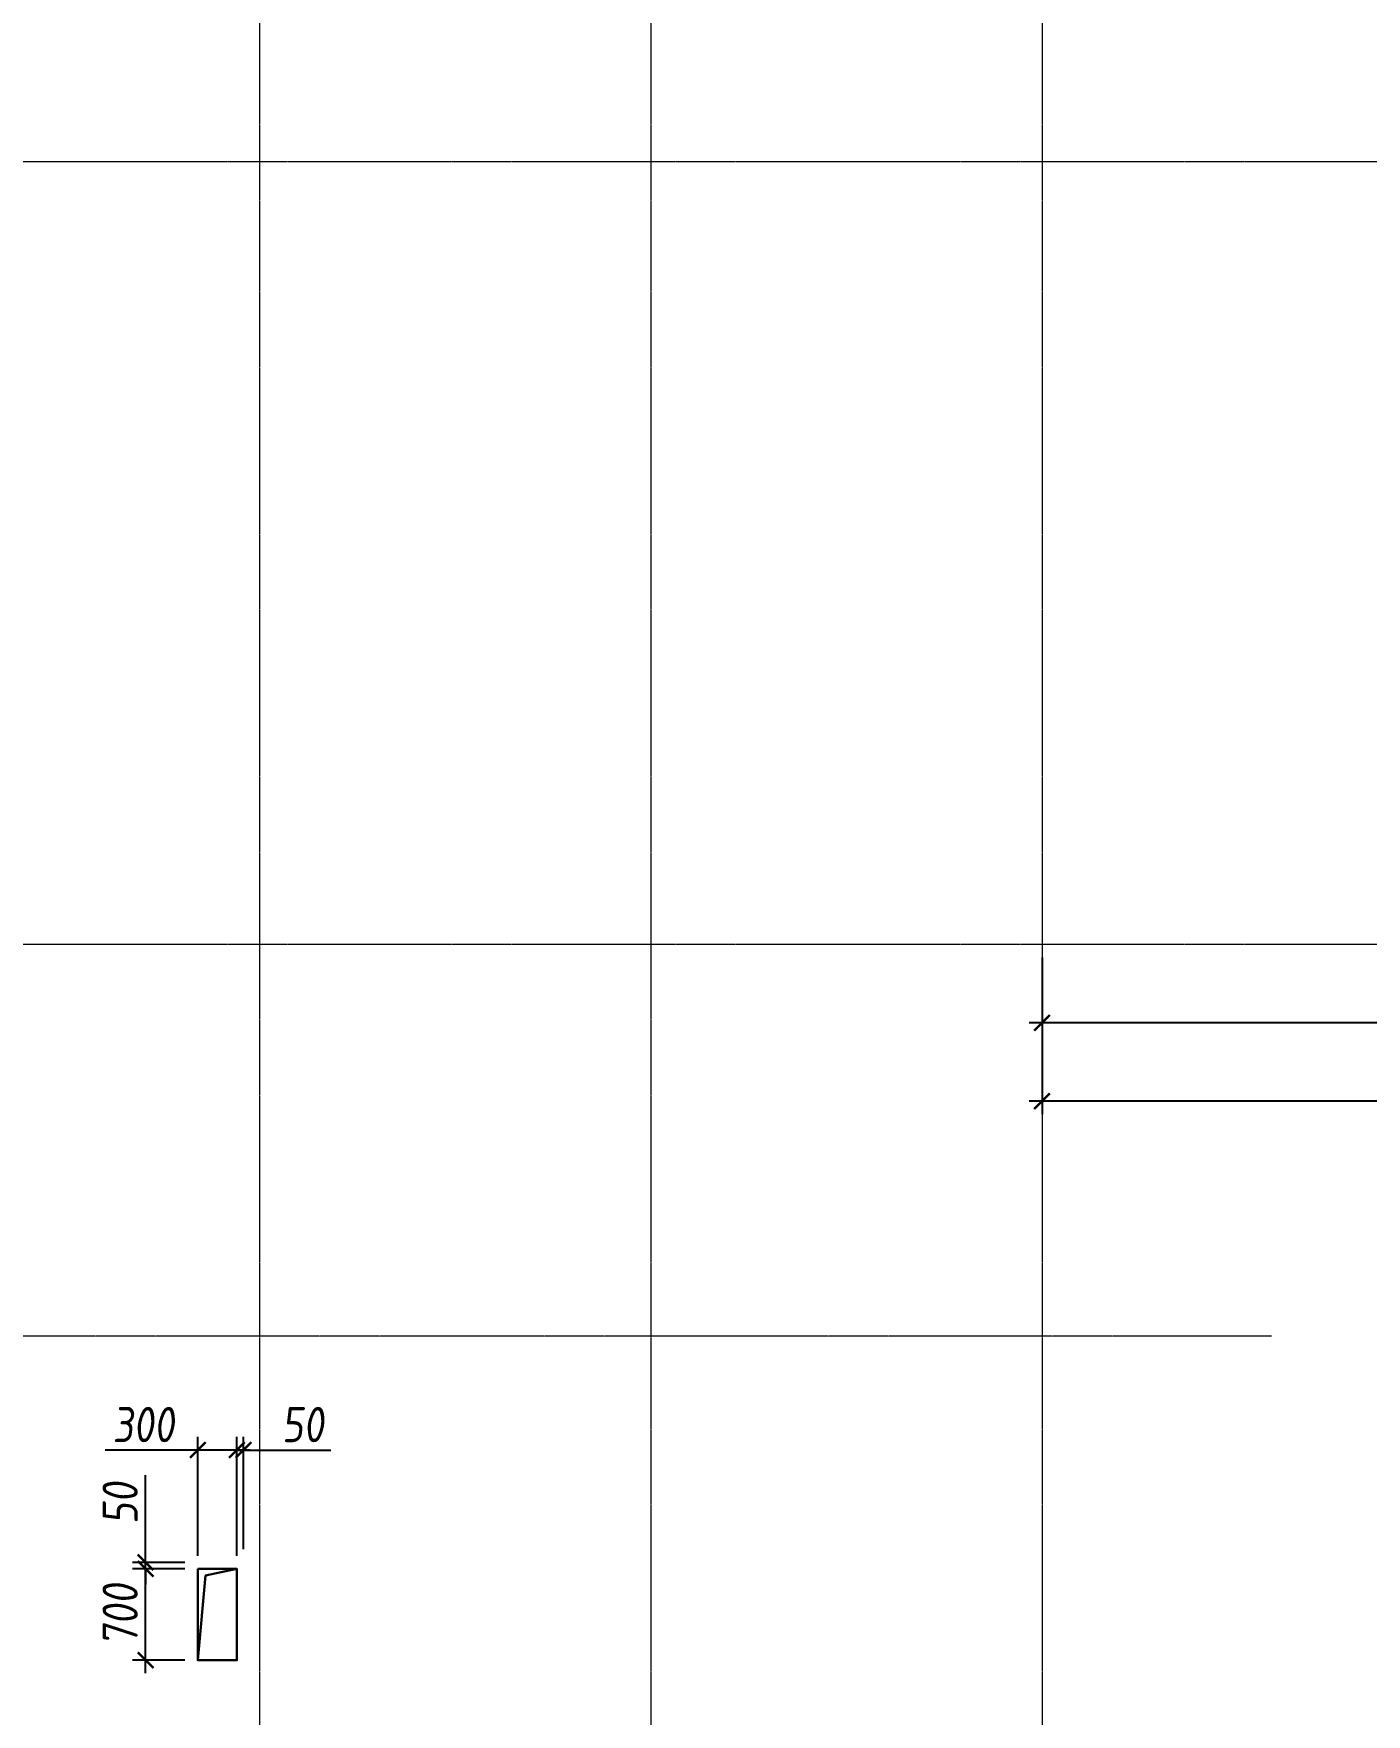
# Model space of a CAD drawing. Header units: millimetres. Extents: x -233751 to 529254, y -907864 to 285890.
# Drawn here: x 73912 to 84130, y -99299 to -86417 of the extents above; entities that cross this region are included whole.
import ezdxf

# ---------------------------------------------------------------- set-up
doc = ezdxf.new("R2010")
doc.units = ezdxf.units.MM
doc.linetypes.add('осевая', pattern=[2, 1.25, -0.25, 0.25, -0.25])
doc.layers.get('0').update_dxf_attribs({"lineweight": 30})
doc.layers.get('Defpoints').update_dxf_attribs({"lineweight": 0})
for name, color, linetype, lineweight in [('КР_Новые отверстия', 5, 'Continuous', 30), ('КР_Оси', 7, 'Continuous', 5), ('КР_Размеры отверстия', 7, 'Continuous', 5)]:
    doc.layers.add(name, color=color, linetype=linetype, lineweight=lineweight)
doc.styles.add('ISOCPEUR', font='isocpeur.ttf', dxfattribs={"width": 0.85, "oblique": 7})
doc.dimstyles.new('R_100', dxfattribs={"dimtxt": 270, "dimasz": 120, "dimexe": 100, "dimexo": 100, "dimgap": 60, "dimtad": 1, "dimdec": 0, "dimrnd": 5, "dimzin": 0, "dimdsep": 46, "dimtxsty": 'ISOCPEUR', "dimblk": 'ARCHTICK', "dimcen": 0, "dimdle": 100, "dimclrd": 256, "dimclre": 256, "dimclrt": 256, "dimadec": 0, "dimazin": 0, "dimtfac": 2, "dimtdec": 0, "dimtmove": 0, "dimatfit": 3, "dimfxl": 1, "dimtvp": 3, "dimtfill": 1, "dimtolj": 1, "dimtzin": 0, "dimarcsym": 0})

# ---------------------------------------------------------------- blocks, each defined once
blk = doc.blocks.new('*U2114')
at = {"color": 0, "linetype": 'ByBlock', "lineweight": -2, "ltscale": 10}
blk.add_line((0, 0), (-35117, 0), dxfattribs=at)
blk = doc.blocks.new('*U2115')
at = {"color": 0, "linetype": 'ByBlock', "lineweight": -2, "ltscale": 10}
blk.add_line((0, 0), (-71487, 0), dxfattribs=at)
blk = doc.blocks.new('*U2116')
at = {"color": 0, "linetype": 'ByBlock', "lineweight": -2, "ltscale": 10}
blk.add_line((0, 0), (-71487, 0), dxfattribs=at)
blk = doc.blocks.new('*U2130')
at = {"color": 0, "linetype": 'ByBlock', "lineweight": -2, "ltscale": 10}
blk.add_line((0, 0), (0, -53278), dxfattribs=at)
blk = doc.blocks.new('*U2131')
at = {"color": 0, "linetype": 'ByBlock', "lineweight": -2, "ltscale": 10}
blk.add_line((0, 0), (0, -53278), dxfattribs=at)
blk = doc.blocks.new('*U2132')
at = {"color": 0, "linetype": 'ByBlock', "lineweight": -2, "ltscale": 10}
blk.add_line((0, 0), (0, -53278), dxfattribs=at)
blk = doc.blocks.new('_ArchTick')
at = {"color": 0, "linetype": 'ByBlock', "const_width": 0.15}
blk.add_lwpolyline([(-0.5, -0.5), (0.5, 0.5)], dxfattribs=at)
blk = doc.blocks.new('*D807')
at = {"layer": 'Defpoints', "color": 0, "transparency": 16777216}
for p in [(81644, -93399), (87644, -93399), (81644, -93999)]:
    blk.add_point(p, dxfattribs=at)
at = {"layer": 'КР_Оси', "lineweight": -2, "transparency": 16777216}
for p, q in [((81644, -93499), (81644, -94099)), ((87644, -93499), (87644, -94099)), ((87744, -93999), (81544, -93999))]:
    blk.add_line(p, q, dxfattribs=at)
at = {"layer": 'КР_Оси', "lineweight": -2, "transparency": 16777216, "xscale": 120, "yscale": 120, "zscale": 120, "rotation": 180}
blk.add_blockref('_ArchTick', (81644, -93999), dxfattribs=at)
at = {"layer": 'КР_Оси', "lineweight": -2, "transparency": 16777216, "xscale": 120, "yscale": 120, "zscale": 120}
blk.add_blockref('_ArchTick', (87644, -93999), dxfattribs=at)
at = {"layer": 'КР_Оси', "transparency": 16777216, "insert": (84644, -93804), "char_height": 270, "attachment_point": 5, "style": 'ISOCPEUR', "bg_fill": 3, "box_fill_scale": 1.1, "bg_fill_color": 256, "bg_fill_true_color": 13158600, "bg_fill_transparency": 0}
blk.add_mtext('\\A1;6000', dxfattribs=at)
blk = doc.blocks.new('*D809')
at = {"layer": 'Defpoints', "color": 0, "transparency": 16777216}
for p in [(81644, -93999), (115154, -93999), (81644, -94599)]:
    blk.add_point(p, dxfattribs=at)
at = {"layer": 'КР_Оси', "lineweight": -2, "transparency": 16777216}
for p, q in [((81644, -94099), (81644, -94699)), ((115154, -94099), (115154, -94699)), ((115254, -94599), (81544, -94599))]:
    blk.add_line(p, q, dxfattribs=at)
at = {"layer": 'КР_Оси', "lineweight": -2, "transparency": 16777216, "xscale": 120, "yscale": 120, "zscale": 120, "rotation": 180}
blk.add_blockref('_ArchTick', (81644, -94599), dxfattribs=at)
at = {"layer": 'КР_Оси', "lineweight": -2, "transparency": 16777216, "xscale": 120, "yscale": 120, "zscale": 120}
blk.add_blockref('_ArchTick', (115154, -94599), dxfattribs=at)
at = {"layer": 'КР_Оси', "transparency": 16777216, "insert": (98399, -94404), "char_height": 270, "attachment_point": 5, "style": 'ISOCPEUR', "bg_fill": 3, "box_fill_scale": 1.1, "bg_fill_color": 256, "bg_fill_true_color": 13158600, "bg_fill_transparency": 0}
blk.add_mtext('\\A1;33510', dxfattribs=at)
blk = doc.blocks.new('*D1133')
at = {"layer": 'Defpoints', "color": 0, "transparency": 16777216}
for p in [(74770, -98184), (75170, -98184), (75170, -98884)]:
    blk.add_point(p, dxfattribs=at)
at = {"layer": 'КР_Размеры отверстия', "lineweight": -2, "transparency": 16777216}
for p, q in [((74770, -98984), (74770, -98084)), ((75070, -98184), (74670, -98184)), ((75070, -98884), (74670, -98884))]:
    blk.add_line(p, q, dxfattribs=at)
at = {"layer": 'КР_Размеры отверстия', "lineweight": -2, "transparency": 16777216, "xscale": 120, "yscale": 120, "zscale": 120}
for p, rotation in [((74770, -98184), 90), ((74770, -98884), 270)]:
    blk.add_blockref('_ArchTick', p, dxfattribs=dict(at, rotation=rotation))
at = {"layer": 'КР_Размеры отверстия', "transparency": 16777216, "insert": (74575, -98534), "char_height": 270, "attachment_point": 5, "rotation": 90, "style": 'ISOCPEUR', "bg_fill": 3, "box_fill_scale": 1.1, "bg_fill_color": 256, "bg_fill_true_color": 13158600, "bg_fill_transparency": 0}
blk.add_mtext('\\A1;700', dxfattribs=at)
blk = doc.blocks.new('*D1134')
at = {"layer": 'Defpoints', "color": 0, "transparency": 16777216}
for p in [(74770, -98134), (75170, -98134), (75170, -98184)]:
    blk.add_point(p, dxfattribs=at)
at = {"layer": 'КР_Размеры отверстия', "lineweight": -2, "transparency": 16777216}
for p, q in [((74770, -98134), (74770, -97466)), ((75070, -98134), (74670, -98134)), ((74770, -98184), (74770, -98134)), ((75070, -98184), (74670, -98184)), ((74770, -98184), (74770, -98304))]:
    blk.add_line(p, q, dxfattribs=at)
at = {"layer": 'КР_Размеры отверстия', "lineweight": -2, "transparency": 16777216, "xscale": 120, "yscale": 120, "zscale": 120}
for p, rotation in [((74770, -98134), 270), ((74770, -98184), 90)]:
    blk.add_blockref('_ArchTick', p, dxfattribs=dict(at, rotation=rotation))
at = {"layer": 'КР_Размеры отверстия', "transparency": 16777216, "insert": (74575, -97680), "char_height": 270, "attachment_point": 5, "rotation": 90, "style": 'ISOCPEUR', "bg_fill": 3, "box_fill_scale": 1.1, "bg_fill_color": 256, "bg_fill_true_color": 13158600, "bg_fill_transparency": 0}
blk.add_mtext('\\A1;50', dxfattribs=at)
blk = doc.blocks.new('*D1135')
at = {"layer": 'Defpoints', "color": 0, "transparency": 16777216}
for p in [(75522, -97273), (75522, -98134), (75470, -98184)]:
    blk.add_point(p, dxfattribs=at)
at = {"layer": 'КР_Размеры отверстия', "lineweight": -2, "transparency": 16777216}
for p, q in [((75470, -98084), (75470, -97173)), ((75522, -98034), (75522, -97173)), ((75470, -97273), (75350, -97273)), ((75470, -97273), (75522, -97273)), ((75522, -97273), (76191, -97273))]:
    blk.add_line(p, q, dxfattribs=at)
at = {"layer": 'КР_Размеры отверстия', "lineweight": -2, "transparency": 16777216, "xscale": 120, "yscale": 120, "zscale": 120}
blk.add_blockref('_ArchTick', (75470, -97273), dxfattribs=at)
at = {"layer": 'КР_Размеры отверстия', "lineweight": -2, "transparency": 16777216, "xscale": 120, "yscale": 120, "zscale": 120, "rotation": 180}
blk.add_blockref('_ArchTick', (75522, -97273), dxfattribs=at)
at = {"layer": 'КР_Размеры отверстия', "transparency": 16777216, "insert": (75977, -97078), "char_height": 270, "attachment_point": 5, "style": 'ISOCPEUR', "bg_fill": 3, "box_fill_scale": 1.1, "bg_fill_color": 256, "bg_fill_true_color": 13158600, "bg_fill_transparency": 0}
blk.add_mtext('\\A1;50', dxfattribs=at)
blk = doc.blocks.new('*D1136')
at = {"layer": 'Defpoints', "color": 0, "transparency": 16777216}
for p in [(75170, -97273), (75170, -98184), (75470, -98184)]:
    blk.add_point(p, dxfattribs=at)
at = {"layer": 'КР_Размеры отверстия', "lineweight": -2, "transparency": 16777216}
for p, q in [((75170, -98084), (75170, -97173)), ((75470, -98084), (75470, -97173)), ((75170, -97273), (74461, -97273)), ((75570, -97273), (75170, -97273))]:
    blk.add_line(p, q, dxfattribs=at)
at = {"layer": 'КР_Размеры отверстия', "lineweight": -2, "transparency": 16777216, "xscale": 120, "yscale": 120, "zscale": 120, "rotation": 180}
blk.add_blockref('_ArchTick', (75170, -97273), dxfattribs=at)
at = {"layer": 'КР_Размеры отверстия', "lineweight": -2, "transparency": 16777216, "xscale": 120, "yscale": 120, "zscale": 120}
blk.add_blockref('_ArchTick', (75470, -97273), dxfattribs=at)
at = {"layer": 'КР_Размеры отверстия', "transparency": 16777216, "insert": (74755, -97078), "char_height": 270, "attachment_point": 5, "style": 'ISOCPEUR', "bg_fill": 3, "box_fill_scale": 1.1, "bg_fill_color": 256, "bg_fill_true_color": 13158600, "bg_fill_transparency": 0}
blk.add_mtext('\\A1;300', dxfattribs=at)

msp = doc.modelspace()

# ---------------------------------------------------------------- linework, layer by layer
at = {"layer": 'КР_Новые отверстия'}
msp.add_lwpolyline([(75170, -98184.3), (75470, -98184.3), (75470, -98884.3), (75170, -98884.3)], close=True, dxfattribs=at)
msp.add_lwpolyline([(75170, -98884.3), (75230.6, -98235.2), (75470, -98184.3)], dxfattribs=at)

# ---------------------------------------------------------------- block references
at = {"layer": 'КР_Оси', "linetype": 'осевая'}
for name, p in [('*U2130', (75643.7, -65636.9)), ('*U2131', (78643.7, -65636.9)), ('*U2132', (81643.7, -65636.9)), ('*U2116', (119772, -87399.3)), ('*U2115', (119772, -93399.3)), ('*U2114', (83402.5, -96399.3))]:
    msp.add_blockref(name, p, dxfattribs=at)

# ---------------------------------------------------------------- next in the draw order: dimensions: what is measured, and where the dimension line sits
at = {"layer": 'КР_Оси'}
dim = msp.add_linear_dim(base=(81643.7, -93999.3), p1=(87643.7, -93399.3), p2=(81643.7, -93399.3), dimstyle='R_100', override={"dimpost": '\\X'}, dxfattribs=at)
dim.commit()
dim.dimension.update_dxf_attribs({"geometry": '*D807', "text_midpoint": (84643.7, -93804.3)})
at = {"layer": 'КР_Размеры отверстия'}
dim = msp.add_linear_dim(base=(75522.3, -97272.6), p1=(75470, -98184.3), p2=(75522.3, -98134.3), dimstyle='R_100', override={"dimpost": '\\X'}, dxfattribs=at)
dim.commit()
dim.dimension.update_dxf_attribs({"geometry": '*D1135', "text_midpoint": (75976.6, -97077.6)})
dim = msp.add_linear_dim(base=(74769.5, -98184.3), p1=(75170, -98884.3), p2=(75170, -98184.3), angle=90, dimstyle='R_100', override={"dimpost": '\\X'}, dxfattribs=at)
dim.commit()
dim.dimension.update_dxf_attribs({"geometry": '*D1133', "text_midpoint": (74574.5, -98534.3)})

# ---------------------------------------------------------------- next in the draw order: dimensions: what is measured, and where the dimension line sits
at = {"layer": 'КР_Оси'}
dim = msp.add_linear_dim(base=(81643.7, -94599.3), p1=(115153.7, -93999.3), p2=(81643.7, -93999.3), dimstyle='R_100', override={"dimpost": '\\X'}, dxfattribs=at)
dim.commit()
dim.dimension.update_dxf_attribs({"geometry": '*D809', "text_midpoint": (98398.7, -94404.3)})
at = {"layer": 'КР_Размеры отверстия'}
dim = msp.add_linear_dim(base=(74769.5, -98134.3), p1=(75170, -98184.3), p2=(75170, -98134.3), angle=90, dimstyle='R_100', override={"dimpost": '\\X'}, dxfattribs=at)
dim.commit()
dim.dimension.update_dxf_attribs({"geometry": '*D1134', "text_midpoint": (74574.5, -97680)})

# ---------------------------------------------------------------- next in the draw order: dimensions: what is measured, and where the dimension line sits
dim = msp.add_linear_dim(base=(75170, -97272.6), p1=(75470, -98184.3), p2=(75170, -98184.3), dimstyle='R_100', override={"dimpost": '\\X'}, dxfattribs=at)
dim.commit()
dim.dimension.update_dxf_attribs({"geometry": '*D1136', "text_midpoint": (74755.4, -97077.6)})

doc.saveas('drawing.dxf')
